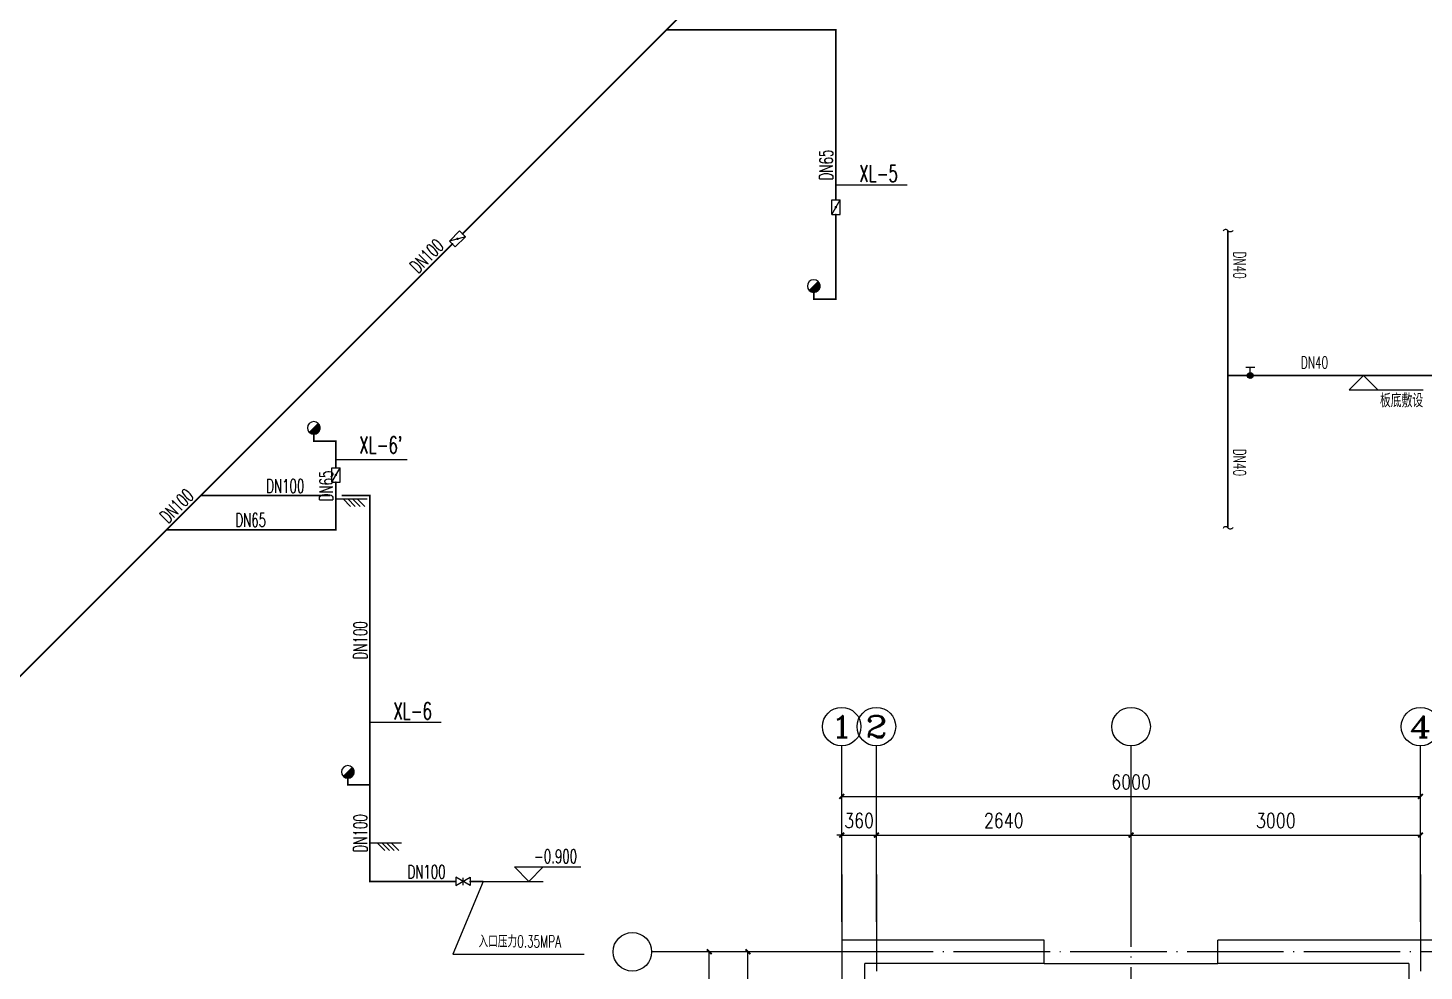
# Model space of a CAD drawing. Extents: x -173215 to 463891, y -864580 to -620646.
# Drawn here: x 65929 to 94875, y -797149 to -777593 of the extents above; entities that cross this region are included whole.
import ezdxf
from ezdxf.enums import TextEntityAlignment as Align

# ---------------------------------------------------------------- set-up
doc = ezdxf.new("R2010")
doc.units = 0
doc.header["$LTSCALE"] = 500
doc.header["$MEASUREMENT"] = 0
doc.linetypes.add('DOTE', pattern=[2.42, 2, -0.2, 0.02, -0.2])
doc.layers.get('0').update_dxf_attribs({"linetype": 'CONTINUOUS'})
doc.layers.get('Defpoints').update_dxf_attribs({"linetype": 'CONTINUOUS'})
for name, color, linetype in [('AXIS', 3, 'CONTINUOUS'), ('AXIS_TEXT', 7, 'CONTINUOUS'), ('DOTE', 253, 'DOTE'), ('EQUIP_消防', 7, 'CONTINUOUS'), ('EQUIP_给水', 7, 'CONTINUOUS'), ('EQUIP_阀门', 7, 'CONTINUOUS'), ('PIPE-消防', 1, 'TG_X'), ('PIPE-给水', 3, 'TG_J'), ('TWT_ELEV', 3, 'CONTINUOUS'), ('TWT_TEXT', 7, 'CONTINUOUS'), ('WALL', 6, 'CONTINUOUS'), ('彩钢板', 253, 'CONTINUOUS'), ('立面图', 40, 'CONTINUOUS')]:
    doc.layers.add(name, color=color, linetype=linetype)
doc.styles.add('_TCH_AXIS', font='COMPLEX', dxfattribs={"bigfont": 'GBCBIG'})
doc.styles.add('_TWT_DIM', font='SIMPLEX', dxfattribs={"width": 0.8, "height": 2.8, "bigfont": 'HZTXT'})
doc.styles.add('_TWT_PIPEDN', font='SIMPLEX', dxfattribs={"width": 0.8, "height": 2.8, "bigfont": 'HZTXT'})
doc.styles.add('COMPLEX', font='COMPLEX')
doc.styles.add('DIM_FONT', font='SIMPLEX.shx', dxfattribs={"width": 0.8})
doc.styles.get("Standard").update_dxf_attribs({"font": 'GBENOR', "bigfont": 'GBCBIG'})
doc.styles.add('TG_LINETYPE', font='SIMPLEX', dxfattribs={"width": 0.8, "height": 2.8, "bigfont": 'HZTXT'})
doc.linetypes.add('TG_J', pattern='A,2,-0.3,["J",TG_LINETYPE,S=0.1,R=0,X=-0.23,Y=-0.15],0', length=2.3)
doc.linetypes.add('TG_X', pattern='A,2,-0.3,["X",TG_LINETYPE,S=0.1,R=0,X=-0.23,Y=-0.15],0', length=2.3)
doc.dimstyles.new('DIMN50', dxfattribs={"dimscale": 0.5, "dimtxt": 300, "dimasz": 100, "dimexe": 250, "dimexo": 300, "dimgap": 150, "dimtad": 1, "dimdec": 0, "dimzin": 0, "dimdsep": 46, "dimtxsty": 'DIM_FONT', "dimblk": 'ARCHTICK', "dimcen": 0.09, "dimclrt": 7, "dimazin": 2, "dimtfac": 1, "dimtdec": 0, "dimtix": 1, "dimtmove": 2, "dimatfit": 3, "dimldrblk": 'ARCHTICK', "dimfxl": 0, "dimtolj": 1, "dimtzin": 0, "dimarcsym": 0})

# ---------------------------------------------------------------- blocks, each defined once
blk = doc.blocks.new('sdf')
at = {"layer": '彩钢板'}
for p, q in [((21627, -784908), (22280, -784908)), ((21777, -784908), (21933, -785064)), ((21875, -784908), (22031, -785064)), ((21972, -784908), (22128, -785064)), ((22069, -784908), (22225, -785064))]:
    blk.add_line(p, q, dxfattribs=at)
blk = doc.blocks.new('_AXISO')
blk.add_circle((0, 0), 0.5)
at = {"layer": 'AXIS_TEXT', "style": 'COMPLEX', "width": 1.041667}
blk.add_attdef('A', text='', height=0.56, dxfattribs=at).set_placement((-0.25, -0.28), (0.25, -0.28), align=Align.FIT)
blk = doc.blocks.new('_ArchTick')
at = {"color": 0, "linetype": 'ByBlock', "const_width": 0.4}
blk.add_lwpolyline([(-0.5, -0.5), (0.5, 0.5)], dxfattribs=at)
blk = doc.blocks.new('*D338')
at = {"layer": 'AXIS', "color": 0, "lineweight": -2, "transparency": 16777216}
for p, q in [((313371, -419145), (313371, -417720)), ((319371, -419145), (319371, -417720)), ((313371, -417845), (319371, -417845))]:
    blk.add_line(p, q, dxfattribs=at)
at = {"layer": 'Defpoints', "color": 0, "transparency": 16777216}
for p in [(319371, -417845), (313371, -419295), (319371, -419295)]:
    blk.add_point(p, dxfattribs=at)
at = {"layer": 'AXIS', "color": 0, "lineweight": -2, "transparency": 16777216, "xscale": 50, "yscale": 50, "zscale": 50, "rotation": 180}
blk.add_blockref('_ArchTick', (313371, -417845), dxfattribs=at)
at = {"layer": 'AXIS', "color": 0, "lineweight": -2, "transparency": 16777216, "xscale": 50, "yscale": 50, "zscale": 50}
blk.add_blockref('_ArchTick', (319371, -417845), dxfattribs=at)
at = {"layer": 'AXIS', "color": 7, "transparency": 16777216, "insert": (316371, -417695), "char_height": 150, "attachment_point": 5, "style": 'DIM_FONT'}
blk.add_mtext('\\A1;6000', dxfattribs=at)
blk = doc.blocks.new('*D339')
at = {"layer": 'AXIS', "color": 0, "lineweight": -2, "transparency": 16777216}
for p, q in [((313371, -419145), (313371, -418120)), ((313731, -419145), (313731, -418120)), ((313371, -418245), (313321, -418245)), ((313371, -418245), (313731, -418245)), ((313731, -418245), (313781, -418245))]:
    blk.add_line(p, q, dxfattribs=at)
at = {"layer": 'Defpoints', "color": 0, "transparency": 16777216}
for p in [(313731, -418245), (313371, -419295), (313731, -419295)]:
    blk.add_point(p, dxfattribs=at)
at = {"layer": 'AXIS', "color": 0, "lineweight": -2, "transparency": 16777216, "xscale": 50, "yscale": 50, "zscale": 50}
blk.add_blockref('_ArchTick', (313371, -418245), dxfattribs=at)
at = {"layer": 'AXIS', "color": 0, "lineweight": -2, "transparency": 16777216, "xscale": 50, "yscale": 50, "zscale": 50, "rotation": 180}
blk.add_blockref('_ArchTick', (313731, -418245), dxfattribs=at)
at = {"layer": 'AXIS', "color": 7, "transparency": 16777216, "insert": (313551, -418095), "char_height": 150, "attachment_point": 5, "style": 'DIM_FONT'}
blk.add_mtext('\\A1;360', dxfattribs=at)
blk = doc.blocks.new('*D340')
at = {"layer": 'AXIS', "color": 0, "lineweight": -2, "transparency": 16777216}
for p, q in [((313731, -419145), (313731, -418120)), ((316371, -419145), (316371, -418120)), ((313731, -418245), (316371, -418245))]:
    blk.add_line(p, q, dxfattribs=at)
at = {"layer": 'Defpoints', "color": 0, "transparency": 16777216}
for p in [(316371, -418245), (313731, -419295), (316371, -419295)]:
    blk.add_point(p, dxfattribs=at)
at = {"layer": 'AXIS', "color": 0, "lineweight": -2, "transparency": 16777216, "xscale": 50, "yscale": 50, "zscale": 50, "rotation": 180}
blk.add_blockref('_ArchTick', (313731, -418245), dxfattribs=at)
at = {"layer": 'AXIS', "color": 0, "lineweight": -2, "transparency": 16777216, "xscale": 50, "yscale": 50, "zscale": 50}
blk.add_blockref('_ArchTick', (316371, -418245), dxfattribs=at)
at = {"layer": 'AXIS', "color": 7, "transparency": 16777216, "insert": (315051, -418095), "char_height": 150, "attachment_point": 5, "style": 'DIM_FONT'}
blk.add_mtext('\\A1;2640', dxfattribs=at)
blk = doc.blocks.new('*D341')
at = {"layer": 'AXIS', "color": 0, "lineweight": -2, "transparency": 16777216}
for p, q in [((316371, -419145), (316371, -418120)), ((319371, -419145), (319371, -418120)), ((316371, -418245), (319371, -418245))]:
    blk.add_line(p, q, dxfattribs=at)
at = {"layer": 'Defpoints', "color": 0, "transparency": 16777216}
for p in [(319371, -418245), (316371, -419295), (319371, -419295)]:
    blk.add_point(p, dxfattribs=at)
at = {"layer": 'AXIS', "color": 0, "lineweight": -2, "transparency": 16777216, "xscale": 50, "yscale": 50, "zscale": 50, "rotation": 180}
blk.add_blockref('_ArchTick', (316371, -418245), dxfattribs=at)
at = {"layer": 'AXIS', "color": 0, "lineweight": -2, "transparency": 16777216, "xscale": 50, "yscale": 50, "zscale": 50}
blk.add_blockref('_ArchTick', (319371, -418245), dxfattribs=at)
at = {"layer": 'AXIS', "color": 7, "transparency": 16777216, "insert": (317871, -418095), "char_height": 150, "attachment_point": 5, "style": 'DIM_FONT'}
blk.add_mtext('\\A1;3000', dxfattribs=at)
blk = doc.blocks.new('*D349')
at = {"layer": 'AXIS', "color": 0, "lineweight": -2, "transparency": 16777216}
for p, q in [((313498, -419456), (311873, -419456)), ((311998, -424456), (311998, -419456)), ((313498, -424456), (311873, -424456))]:
    blk.add_line(p, q, dxfattribs=at)
at = {"layer": 'Defpoints', "color": 0, "transparency": 16777216}
for p in [(311998, -419456), (313648, -419456), (313648, -424456)]:
    blk.add_point(p, dxfattribs=at)
at = {"layer": 'AXIS', "color": 0, "lineweight": -2, "transparency": 16777216, "xscale": 50, "yscale": 50, "zscale": 50}
for p, rotation in [((311998, -419456), 90), ((311998, -424456), 270)]:
    blk.add_blockref('_ArchTick', p, dxfattribs=dict(at, rotation=rotation))
at = {"layer": 'AXIS', "color": 7, "transparency": 16777216, "insert": (311848, -421956), "char_height": 150, "attachment_point": 5, "rotation": 90, "style": 'DIM_FONT'}
blk.add_mtext('\\A1;5000', dxfattribs=at)
blk = doc.blocks.new('*D351')
at = {"layer": 'AXIS', "color": 0, "lineweight": -2, "transparency": 16777216}
for p, q in [((313498, -419456), (312273, -419456)), ((312398, -421456), (312398, -419456)), ((313498, -421456), (312273, -421456))]:
    blk.add_line(p, q, dxfattribs=at)
at = {"layer": 'Defpoints', "color": 0, "transparency": 16777216}
for p in [(312398, -419456), (313648, -419456), (313648, -421456)]:
    blk.add_point(p, dxfattribs=at)
at = {"layer": 'AXIS', "color": 0, "lineweight": -2, "transparency": 16777216, "xscale": 50, "yscale": 50, "zscale": 50}
for p, rotation in [((312398, -419456), 90), ((312398, -421456), 270)]:
    blk.add_blockref('_ArchTick', p, dxfattribs=dict(at, rotation=rotation))
at = {"layer": 'AXIS', "color": 7, "transparency": 16777216, "insert": (312248, -420456), "char_height": 150, "attachment_point": 5, "rotation": 90, "style": 'DIM_FONT'}
blk.add_mtext('\\A1;2000', dxfattribs=at)
blk = doc.blocks.new('$VALVE$00000296')
for points in [[(-125, 72), (-125, -72), (125, 72), (125, -72), (-125, 72)], [(0, 60), (0, -64)]]:
    blk.add_lwpolyline(points)
for p in [(-125, 0), (125, 0)]:
    blk.add_point(p)
blk = doc.blocks.new('$ATTACHMENT$00000086')
at = {"color": 0}
for p, q in [((-5, 5, 0), (-131, 5, 0)), ((-15, 15, 0), (-130, 15, 0)), ((-130, -10, 0), (-130, 10, 0)), ((-10, 10, 0), (-130, 10, 0)), ((-21, 21, 0), (-129, 21, 0)), ((-26, 26, 0), (-128, 26, 0)), ((-31, 31, 0), (-127, 31, 0)), ((-36, 36, 0), (-126, 36, 0)), ((-125, -38, 0), (-125, 38, 0)), ((-42, 42, 0), (-124, 42, 0)), ((-47, 47, 0), (-122, 47, 0)), ((-120, -52, 0), (-120, 52, 0)), ((-52, 52, 0), (-120, 52, 0)), ((-57, 57, 0), (-118, 57, 0)), ((-115, -63, 0), (-115, 63, 0)), ((-63, 63, 0), (-115, 63, 0)), ((-68, 68, 0), (-112, 68, 0)), ((-109, -72, 0), (-109, 72, 0)), ((-73, 73, 0), (-108, 73, 0)), ((-78, 78, 0), (-105, 78, 0)), ((-104, -79, 0), (-104, 79, 0)), ((-84, 84, 0), (-101, 84, 0)), ((-99, -86, 0), (-99, 86, 0)), ((-89, 89, 0), (-96, 89, 0)), ((-94, -91, 0), (-94, 91, 0)), ((-88, -96, 0), (-88, 88, 0)), ((-83, -101, 0), (-83, 83, 0)), ((-78, -105, 0), (-78, 78, 0)), ((-73, -109, 0), (-73, 73, 0)), ((-67, -112, 0), (-67, 67, 0)), ((-62, -115, 0), (-62, 62, 0)), ((-57, -118, 0), (-57, 57, 0)), ((-52, -120, 0), (-52, 52, 0)), ((-46, -122, 0), (-46, 46, 0)), ((-41, -124, 0), (-41, 41, 0)), ((-36, -126, 0), (-36, 36, 0)), ((-31, -127, 0), (-31, 31, 0)), ((-25, -128, 0), (-25, 25, 0)), ((-20, -129, 0), (-20, 20, 0)), ((-15, -130, 0), (-15, 15, 0)), ((-10, -130, 0), (-10, 10, 0)), ((-4, -131, 0), (-4, 4, 0)), ((0, 0, 0), (-131, 0, 0)), ((6, -6, 0), (-131, -6, 0)), ((11, -11, 0), (-130, -11, 0)), ((16, -16, 0), (-130, -16, 0)), ((21, -21, 0), (-129, -21, 0)), ((27, -27, 0), (-128, -27, 0)), ((32, -32, 0), (-127, -32, 0)), ((37, -37, 0), (-125, -37, 0)), ((42, -42, 0), (-124, -42, 0)), ((48, -48, 0), (-122, -48, 0)), ((53, -53, 0), (-120, -53, 0)), ((58, -58, 0), (-117, -58, 0)), ((63, -63, 0), (-114, -63, 0)), ((69, -69, 0), (-111, -69, 0)), ((74, -74, 0), (-108, -74, 0)), ((79, -79, 0), (-104, -79, 0)), ((84, -84, 0), (-100, -84, 0)), ((90, -90, 0), (-95, -90, 0)), ((90, -95, 0), (-90, -95, 0)), ((84, -100, 0), (-84, -100, 0)), ((77, -105, 0), (-77, -105, 0)), ((70, -111, 0), (-70, -111, 0)), ((60, -116, 0), (-60, -116, 0)), ((49, -121, 0), (-49, -121, 0)), ((33, -126, 0), (-33, -126, 0)), ((1, -131, 0), (1, -1, 0)), ((6, -131, 0), (6, -6, 0)), ((11, -130, 0), (11, -11, 0)), ((17, -130, 0), (17, -17, 0)), ((22, -129, 0), (22, -22, 0)), ((27, -128, 0), (27, -27, 0)), ((32, -127, 0), (32, -32, 0)), ((38, -125, 0), (38, -38, 0)), ((43, -124, 0), (43, -43, 0)), ((48, -122, 0), (48, -48, 0)), ((53, -119, 0), (53, -53, 0)), ((59, -117, 0), (59, -59, 0)), ((64, -114, 0), (64, -64, 0)), ((69, -111, 0), (69, -69, 0)), ((74, -108, 0), (74, -74, 0)), ((80, -104, 0), (80, -80, 0)), ((85, -99, 0), (85, -85, 0)), ((90, -95, 0), (90, -90, 0))]:
    blk.add_line(p, q, dxfattribs=at)
blk.add_line((92, -92, 0), (-92, 92, 0))
for start, end in [(135, 315), (315, 135)]:
    blk.add_arc((0, 0, 0), 131, start, end)
blk = doc.blocks.new('$VALVE$00000316')
for p, q in [((-125, 72), (125, -72)), ((-125, 72), (-125, -72)), ((-125, 72), (125, 72)), ((125, 72), (125, -72)), ((-125, -72), (125, -72))]:
    blk.add_line(p, q)
at = {"const_width": 21.1}
blk.add_lwpolyline([(-11, 0, 1), (11, 0, 1)], format="xyb", close=True, dxfattribs=at)
for p in [(-125, 0), (125, 0)]:
    blk.add_point(p)
at = {"color": 7, "flags": 9}
for tag in ['XSIZE', 'YSIZE']:
    blk.add_attdef(tag, (0, 0), '', height=0.5, dxfattribs=at)
blk = doc.blocks.new('$VALVE$00000497')
for p, q in [((78, 138), (-78, 138)), ((0, 50), (0, 138))]:
    blk.add_line(p, q)
at = {"const_width": 49.6}
blk.add_lwpolyline([(25, 0, 1), (-25, 0, 1)], format="xyb", close=True, dxfattribs=at)
blk.add_circle((0, 0), 50)
blk = doc.blocks.new('$TwtSys$00000132')
at = {"elevation": 0}
blk.add_lwpolyline([(7, -101, -0.575183), (0, 0, 0.604745), (-11, 101, 16.924828)], format="xyb", dxfattribs=at)
blk = doc.blocks.new('422030')
at = {"layer": 'AXIS'}
for p, q in [((313370.6, -418655.8), (313370.6, -417321.7)), ((313730.6, -418655.8), (313730.6, -417321.7)), ((316370.6, -418655.8), (316370.6, -417321.7)), ((319370.6, -418655.8), (319370.6, -417321.7)), ((312370.6, -419455.8), (311400.8, -419455.8))]:
    blk.add_line(p, q, dxfattribs=at)
at = {"layer": 'DOTE', "linetype": 'DOTE'}
for p, q in [((313370.6, -418655.8), (313370.6, -425455.8)), ((313730.6, -418655.8), (313730.6, -425455.8)), ((319370.6, -418655.8), (319370.6, -425455.8)), ((316370.6, -425455.8), (316370.6, -418816.3)), ((320370.6, -419455.8), (312370.6, -419455.8))]:
    blk.add_line(p, q, dxfattribs=at)
at = {"layer": 'WALL'}
for p, q in [((315470.6, -419335.8), (313370.6, -419335.8)), ((313370.6, -419335.8), (313370.6, -419755.8)), ((315470.6, -419575.8), (315470.6, -419335.8)), ((319490.6, -419335.8), (317270.6, -419335.8)), ((317270.6, -419575.8), (317270.6, -419335.8)), ((315470.6, -419575.8), (313610.6, -419575.8)), ((313610.6, -419755.8), (313610.6, -419575.8)), ((319250.6, -419575.8), (317270.6, -419575.8)), ((319250.6, -419575.8), (319250.6, -421335.8))]:
    blk.add_line(p, q, dxfattribs=at)
at = {"layer": '立面图'}
blk.add_line((315470.6, -419575.8), (317270.6, -419575.8), dxfattribs=at)
at = {"layer": 'AXIS'}
ref = blk.add_blockref('_AXISO', (313370.6, -417121.7), dxfattribs=dict(at, xscale=400, yscale=400, zscale=400))
ref.add_attrib('A', '1', dxfattribs={"layer": 'AXIS_TEXT', "height": 226.3, "style": '_TCH_AXIS', "width": 2.333333}).set_placement((313257.5, -417234.8), (313483.8, -417234.8), align=Align.FIT)
ref = blk.add_blockref('_AXISO', (313730.6, -417121.7), dxfattribs=dict(at, xscale=400, yscale=400, zscale=400))
ref.add_attrib('A', '2', dxfattribs={"layer": 'AXIS_TEXT', "height": 226.3, "style": '_TCH_AXIS', "width": 1.5}).set_placement((313617.5, -417234.8), (313843.8, -417234.8), align=Align.FIT)
at = {"layer": 'AXIS', "xscale": 400, "yscale": 400, "zscale": 400}
for p in [(316370.6, -417121.7), (311200.8, -419455.8)]:
    blk.add_blockref('_AXISO', p, dxfattribs=at)
at = {"layer": 'AXIS'}
ref = blk.add_blockref('_AXISO', (319370.6, -417121.7), dxfattribs=dict(at, xscale=400, yscale=400, zscale=400))
ref.add_attrib('A', '4', dxfattribs={"layer": 'AXIS_TEXT', "height": 226.3, "style": '_TCH_AXIS', "width": 1.3125}).set_placement((319257.5, -417234.8), (319483.8, -417234.8), align=Align.FIT)
for p1, p2, distance, picture, middle in [((313370.6, -419294.8), (319370.6, -419294.8), 1450, '*D338', (316370.6, -417694.8)), ((313370.6, -419294.8), (313730.6, -419294.8), 1050, '*D339', (313550.6, -418094.8)), ((313730.6, -419294.8), (316370.6, -419294.8), 1050, '*D340', (315050.6, -418094.8)), ((316370.6, -419294.8), (319370.6, -419294.8), 1050, '*D341', (317870.6, -418094.8)), ((313648.3, -424455.8), (313648.3, -419455.8), 1650, '*D349', (311848.3, -421955.8)), ((313648.3, -421455.8), (313648.3, -419455.8), 1250, '*D351', (312248.3, -420455.8))]:
    dim = blk.add_aligned_dim(p1=p1, p2=p2, distance=distance, dimstyle='DIMN50', dxfattribs=at)
    dim.commit()
    dim.dimension.update_dxf_attribs({"geometry": picture, "text_midpoint": middle})

msp = doc.modelspace()

# ---------------------------------------------------------------- hatches: boundary and pattern name
at = {"layer": 'PIPE-消防', "linetype": 'TG_X'}
for points in [[(82679.6, -777631.4), (82679.6, -777613.9), (82697.1, -777613.9)], [(82679.6, -777631.4), (82697.1, -777631.4), (82697.1, -777613.9)], [(82220.8, -783217), (82220.8, -783234.5), (82203.3, -783234.5)], [(82220.8, -783217), (82203.3, -783217), (82203.3, -783234.5)], [(82679.6, -783217), (82679.6, -783234.5), (82697.1, -783234.5)], [(82679.6, -783217), (82697.1, -783217), (82697.1, -783234.5)], [(71854.6, -786158.7), (71854.6, -786176.2), (71837.1, -786176.2)], [(71854.6, -786158.7), (71837.1, -786158.7), (71837.1, -786176.2)], [(72313.4, -786158.7), (72330.9, -786158.7), (72330.9, -786141.2)], [(72313.4, -786158.7), (72313.4, -786141.2), (72330.9, -786141.2)], [(73020.5, -787290.4), (73020.5, -787272.9), (73038, -787272.9)], [(73020.5, -787290.4), (73038, -787290.4), (73038, -787272.9)], [(72313.4, -787997.6), (72313.4, -788015.1), (72330.9, -788015.1)], [(72313.4, -787997.6), (72330.9, -787997.6), (72330.9, -788015.1)], [(72561.7, -793290.4), (72561.7, -793307.9), (72544.2, -793307.9)], [(72561.7, -793290.4), (72544.2, -793290.4), (72544.2, -793307.9)], [(73020.5, -795290.4), (73020.5, -795307.9), (73003, -795307.9)], [(73020.5, -795290.4), (73003, -795290.4), (73003, -795307.9)]]:
    msp.add_hatch(color=256, dxfattribs=at).paths.add_polyline_path(points)

# ---------------------------------------------------------------- linework, layer by layer
at = {"layer": 'PIPE-消防', "linetype": 'TG_X', "const_width": 35}
for points in [[(79169.6, -777631.4), (79876.7, -776924.3)], [(74940.7, -781860.3), (79169.6, -777631.4)], [(79169.6, -777631.4), (82679.6, -777631.4)], [(82679.6, -781159.8), (82679.6, -777631.4)], [(82679.6, -783217), (82679.6, -781459.4)], [(69510.5, -787290.4), (74728.8, -782072.1)], [(82220.8, -783217), (82220.8, -783076.4)], [(82220.8, -783217), (82679.6, -783217)], [(71854.6, -786158.7), (71854.6, -786018.1)], [(71854.6, -786158.7), (72313.4, -786158.7)], [(72313.4, -786711.7), (72313.4, -786158.7)], [(72313.4, -787997.6), (72313.4, -787011.2)], [(68803.4, -787997.6), (69510.5, -787290.4)], [(69510.5, -787290.4), (72195.9, -787290.4)], [(72430.9, -787290.4), (73020.5, -787290.4)], [(73020.5, -793290.4), (73020.5, -787290.4)], [(61274.8, -795526.2), (68803.4, -787997.6)], [(68803.4, -787997.6), (72313.4, -787997.6)], [(72561.7, -793290.4), (72561.7, -793149.9)], [(72561.7, -793290.4), (73020.5, -793290.4)], [(73020.5, -795290.4), (73020.5, -793290.4)], [(73020.5, -795290.4), (74798.6, -795290.4)], [(75098.6, -795290.4), (75368, -795290.4)]]:
    msp.add_lwpolyline(points, dxfattribs=at)
at = {"layer": 'PIPE-给水', "linetype": 'TG_J', "const_width": 35}
for points in [[(90808.5, -784798.6), (90808.5, -781798.6)], [(90808.5, -784798.6), (95348.5, -784798.6)], [(90808.5, -787960), (90808.5, -784798.6)]]:
    msp.add_lwpolyline(points, dxfattribs=at)
at = {"layer": 'TWT_ELEV'}
for p, q in [((93134.3, -784798.6), (93919.9, -784798.6)), ((93619.9, -784798.6), (93319.9, -785098.6)), ((93619.9, -784798.6), (93919.9, -785098.6)), ((93319.9, -785098.6), (94856.4, -785098.6)), ((76314.4, -795290.4), (76014.4, -794990.4)), ((76014.4, -794990.4), (77393.9, -794990.4)), ((76314.4, -795290.4), (76614.4, -794990.4)), ((75368, -795290.4), (76614.4, -795290.4))]:
    msp.add_line(p, q, dxfattribs=at)
at = {"layer": '彩钢板', "color": 0}
for p, q in [((82679.6, -780845.2), (84155.5, -780845.2)), ((72313.4, -786541.1), (73789.3, -786541.1)), ((73020.5, -791988.8), (74496.4, -791988.8)), ((75368, -795290.4), (74736.9, -796796.6)), ((74736.9, -796796.6), (77462.9, -796796.6))]:
    msp.add_line(p, q, dxfattribs=at)

# ---------------------------------------------------------------- block references
at = {"layer": 'EQUIP_消防', "rotation": 90}
for p in [(82220.8, -782945.6), (71854.6, -785887.4), (72561.7, -793019.1)]:
    msp.add_blockref('$ATTACHMENT$00000086', p, dxfattribs=at)
at = {"layer": 'EQUIP_给水', "rotation": 90}
for p in [(90808.5, -781798.6), (90808.5, -787960)]:
    msp.add_blockref('$TwtSys$00000132', p, dxfattribs=at)
at = {"layer": 'EQUIP_阀门', "zscale": 1.2}
for p, xscale, yscale, rotation in [((82679.6, -781309.6), 1.2, 1.2, 90), ((74834.8, -781966.2), 1.199999999968304, 1.199999999968304, 224.9999999980348), ((72313.4, -786861.5), 1.2, 1.2, 90)]:
    msp.add_blockref('$VALVE$00000316', p, dxfattribs=dict(at, xscale=xscale, yscale=yscale, rotation=rotation))
at = {"layer": 'EQUIP_阀门', "xscale": 1.2, "yscale": 1.2, "zscale": 1.2}
for name, p in [('$VALVE$00000497', (91272.6, -784798.6)), ('$VALVE$00000296', (74948.6, -795290.4))]:
    msp.add_blockref(name, p, dxfattribs=at)
at = {"layer": '彩钢板'}
for p in [(50686.3, -2450.6), (51393.4, -9582.4)]:
    msp.add_blockref('sdf', p, dxfattribs=at)
at = {"layer": '立面图', "xscale": 2, "yscale": 2, "zscale": 2}
msp.add_blockref('422030', (-543940.6, 42162.4), dxfattribs=at)

# ---------------------------------------------------------------- texts
at = {"layer": 'TWT_TEXT', "linetype": 'TG_X', "style": '_TWT_PIPEDN', "width": 0.64}
for s, rotation, p in [('DN65', 90, (82619.6, -780752.7)), ('DN100', 45, (74017.1, -782699.1)), ('DN65', 90, (72253.4, -787406.7)), ('DN100', 45, (68834, -787882.2)), ('DN100', 90, (72960.5, -790687.2)), ('DN100', 90, (72960.5, -794687.2))]:
    msp.add_text(s, height=280, rotation=rotation, dxfattribs=at).set_placement(p)
at = {"layer": 'TWT_TEXT'}
for s, height, style, width, p in [('XL-5', 350, '_TWT_PIPEDN', 0.64, (83167.5, -780786.2)), ('DN40', 250, '_TWT_DIM', 0.64, (92319.3, -784656.1)), ('板底敷设', 280, '_TWT_DIM', 0.8, (93960.4, -785458.7)), ("XL-6'", 350, '_TWT_PIPEDN', 0.64, (72801.4, -786415.4)), ('XL-6', 350, '_TWT_PIPEDN', 0.64, (73508.5, -791929.8)), ('-0.900', 280, '_TWT_DIM', 0.64, (76425.2, -794910.4)), ('入口压力', 250, '_TWT_DIM', 0.8, (75271.5, -796659.3)), ('0.35MPA', 250, '_TWT_DIM', 0.64, (76071.5, -796659.3))]:
    msp.add_text(s, height=height, dxfattribs=dict(at, style=style, width=width)).set_placement(p)
at = {"layer": 'TWT_TEXT', "style": '_TWT_DIM', "width": 0.64}
for p in [(90927.4, -782226.9), (90927.4, -786317.8)]:
    msp.add_text('DN40', height=250, rotation=270, dxfattribs=at).set_placement(p)
at = {"layer": 'TWT_TEXT', "linetype": 'TG_X', "style": '_TWT_PIPEDN', "width": 0.64}
for s, p in [('DN100', (70868.7, -787230.4)), ('DN65', (70229.9, -787937.6)), ('DN100', (73797.5, -795230.4))]:
    msp.add_text(s, height=280, dxfattribs=at).set_placement(p)

doc.saveas('drawing.dxf')
